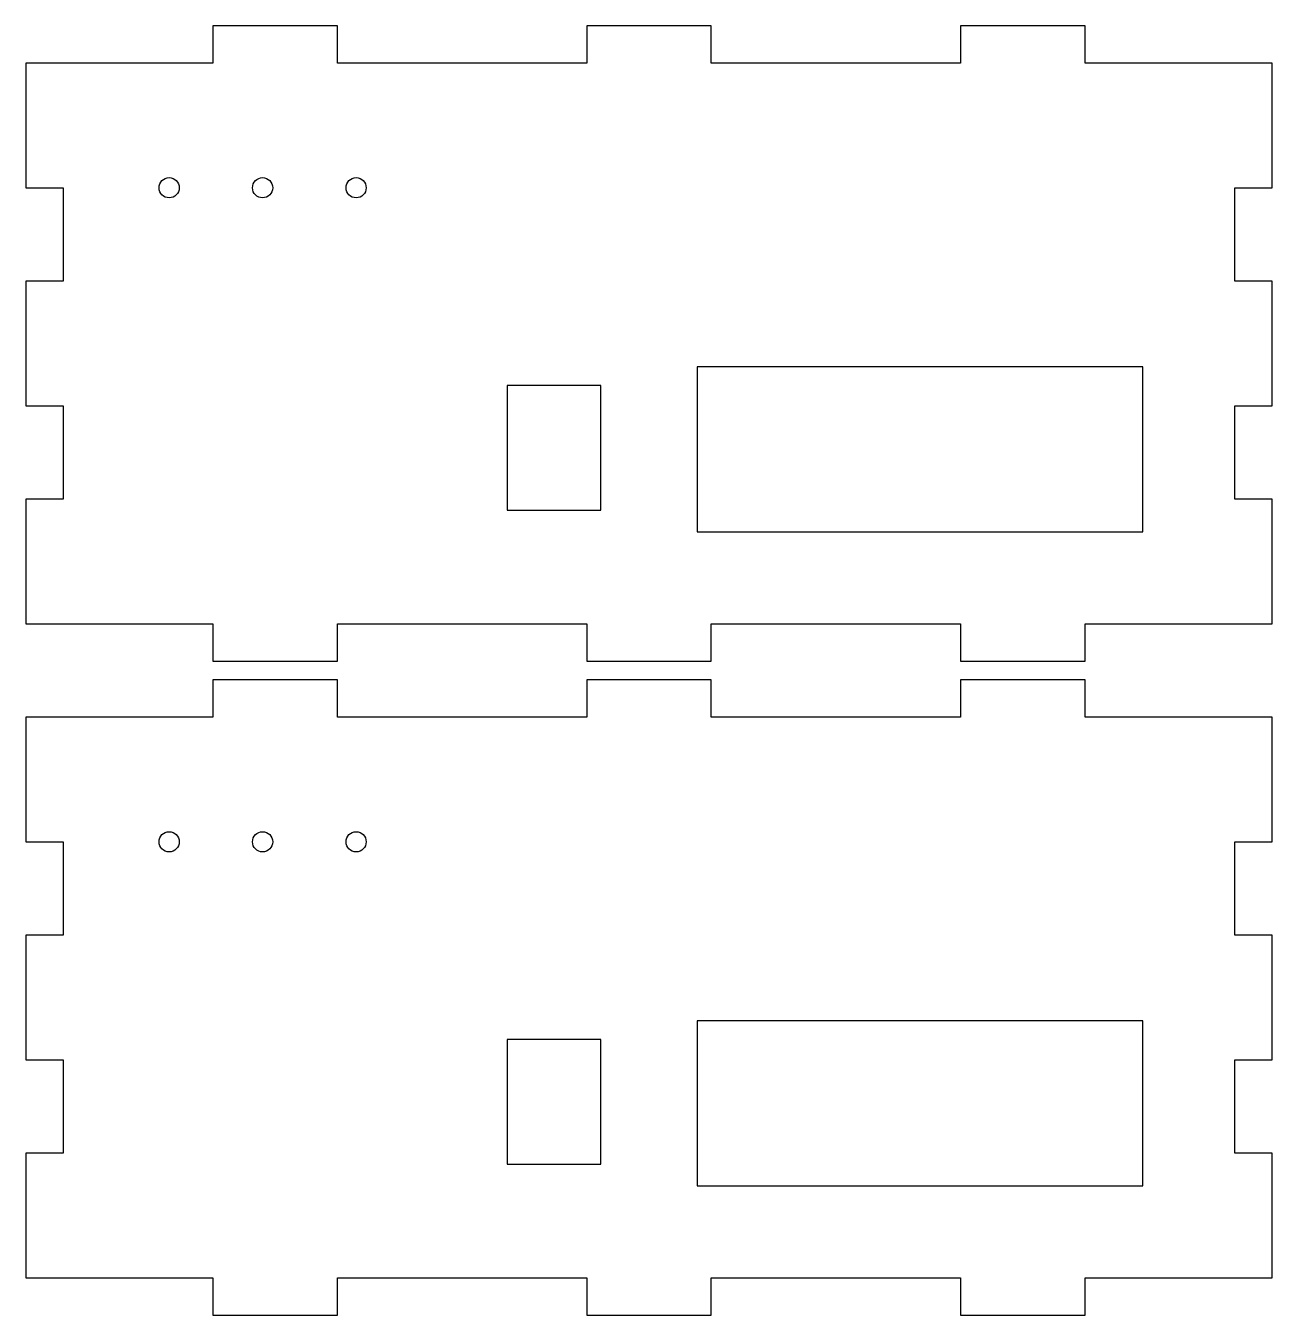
# Model space of a CAD drawing. Header units: millimetres. Extents: x -2315 to 326, y -226 to 400.
# Drawn here: x -2314 to -2114, y -226 to -19 of the extents above; entities that cross this region are included whole.
import ezdxf

# ---------------------------------------------------------------- set-up
doc = ezdxf.new("R2010")
doc.units = ezdxf.units.MM
doc.layers.add('Layer 01', color=12, linetype='Continuous', true_color=0xc80000)

msp = doc.modelspace()

# ---------------------------------------------------------------- linework, layer by layer
at = {"layer": 'Layer 01'}
for points in [[(-2114, -95), (-2120, -95), (-2120, -80), (-2114, -80), (-2114, -60), (-2120, -60), (-2120, -45), (-2114, -45), (-2114, -25), (-2144, -25), (-2144, -19), (-2164, -19), (-2164, -25), (-2204, -25), (-2204, -19), (-2224, -19), (-2224, -25), (-2264, -25), (-2264, -19), (-2284, -19), (-2284, -25), (-2314, -25), (-2314, -45), (-2308, -45), (-2308, -60), (-2314, -60), (-2314, -80), (-2308, -80), (-2308, -95), (-2314, -95), (-2314, -115), (-2284, -115), (-2284, -121), (-2264, -121), (-2264, -115), (-2224, -115), (-2224, -121), (-2204, -121), (-2204, -115), (-2164, -115), (-2164, -121), (-2144, -121), (-2144, -115), (-2114, -115)], [(-2206.25, -100.25), (-2134.75, -100.25), (-2134.75, -73.75), (-2206.25, -73.75)], [(-2236.75, -96.75), (-2221.75, -96.75), (-2221.75, -76.75), (-2236.75, -76.75)], [(-2114, -200), (-2120, -200), (-2120, -185), (-2114, -185), (-2114, -165), (-2120, -165), (-2120, -150), (-2114, -150), (-2114, -130), (-2144, -130), (-2144, -124), (-2164, -124), (-2164, -130), (-2204, -130), (-2204, -124), (-2224, -124), (-2224, -130), (-2264, -130), (-2264, -124), (-2284, -124), (-2284, -130), (-2314, -130), (-2314, -150), (-2308, -150), (-2308, -165), (-2314, -165), (-2314, -185), (-2308, -185), (-2308, -200), (-2314, -200), (-2314, -220), (-2284, -220), (-2284, -226), (-2264, -226), (-2264, -220), (-2224, -220), (-2224, -226), (-2204, -226), (-2204, -220), (-2164, -220), (-2164, -226), (-2144, -226), (-2144, -220), (-2114, -220)], [(-2206.25, -205.25), (-2134.75, -205.25), (-2134.75, -178.75), (-2206.25, -178.75)], [(-2236.75, -201.75), (-2221.75, -201.75), (-2221.75, -181.75), (-2236.75, -181.75)]]:
    msp.add_lwpolyline(points, close=True, dxfattribs=at)
for centre in [(-2291, -45), (-2276, -45), (-2261, -45), (-2291, -150), (-2276, -150), (-2261, -150)]:
    msp.add_circle(centre, 1.62, dxfattribs=at)

doc.saveas('drawing.dxf')
